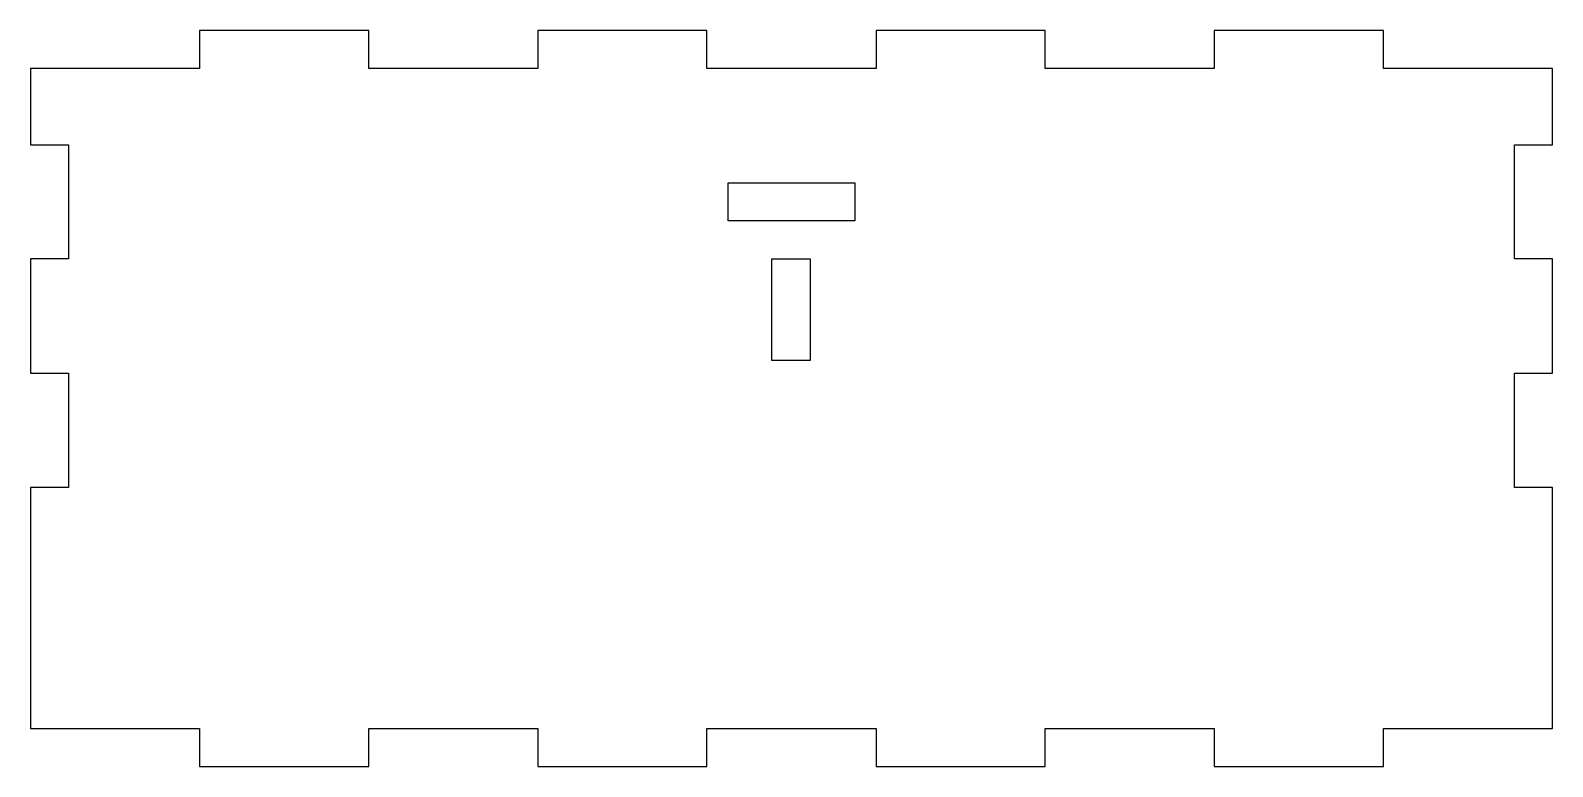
# Model space of a CAD drawing. Header units: millimetres. Extents: x -60 to 60, y -3 to 55.
import ezdxf

# ---------------------------------------------------------------- set-up
doc = ezdxf.new("R2010")
doc.units = ezdxf.units.MM
doc.layers.get('0').update_dxf_attribs({"linetype": 'CONTINUOUS'})

msp = doc.modelspace()

# ---------------------------------------------------------------- linework, layer by layer
for points in [[(-46.67, 52), (-60, 52), (-60, 46), (-57, 46), (-57, 37), (-60, 37), (-60, 28), (-57, 28), (-57, 19), (-60, 19), (-60, 0), (-46.67, 0), (-46.67, -3), (-33.33, -3), (-33.33, 0), (-20, 0), (-20, -3), (-6.67, -3), (-6.67, 0), (6.67, 0), (6.67, -3), (20, -3), (20, 0), (33.33, 0), (33.33, -3), (46.67, -3), (46.67, 0), (60, 0), (60, 19), (57, 19), (57, 28), (60, 28), (60, 37), (57, 37), (57, 46), (60, 46), (60, 52), (46.67, 52), (46.67, 55), (33.33, 55), (33.33, 52), (20, 52), (20, 55), (6.67, 55), (6.67, 52), (-6.67, 52), (-6.67, 55), (-20, 55), (-20, 52), (-33.33, 52), (-33.33, 55), (-46.67, 55)], [(5, 43), (5, 40), (-5, 40), (-5, 43)], [(1.46, 37), (1.46, 29), (-1.54, 29), (-1.54, 37)]]:
    msp.add_lwpolyline(points, close=True)

doc.saveas('drawing.dxf')
